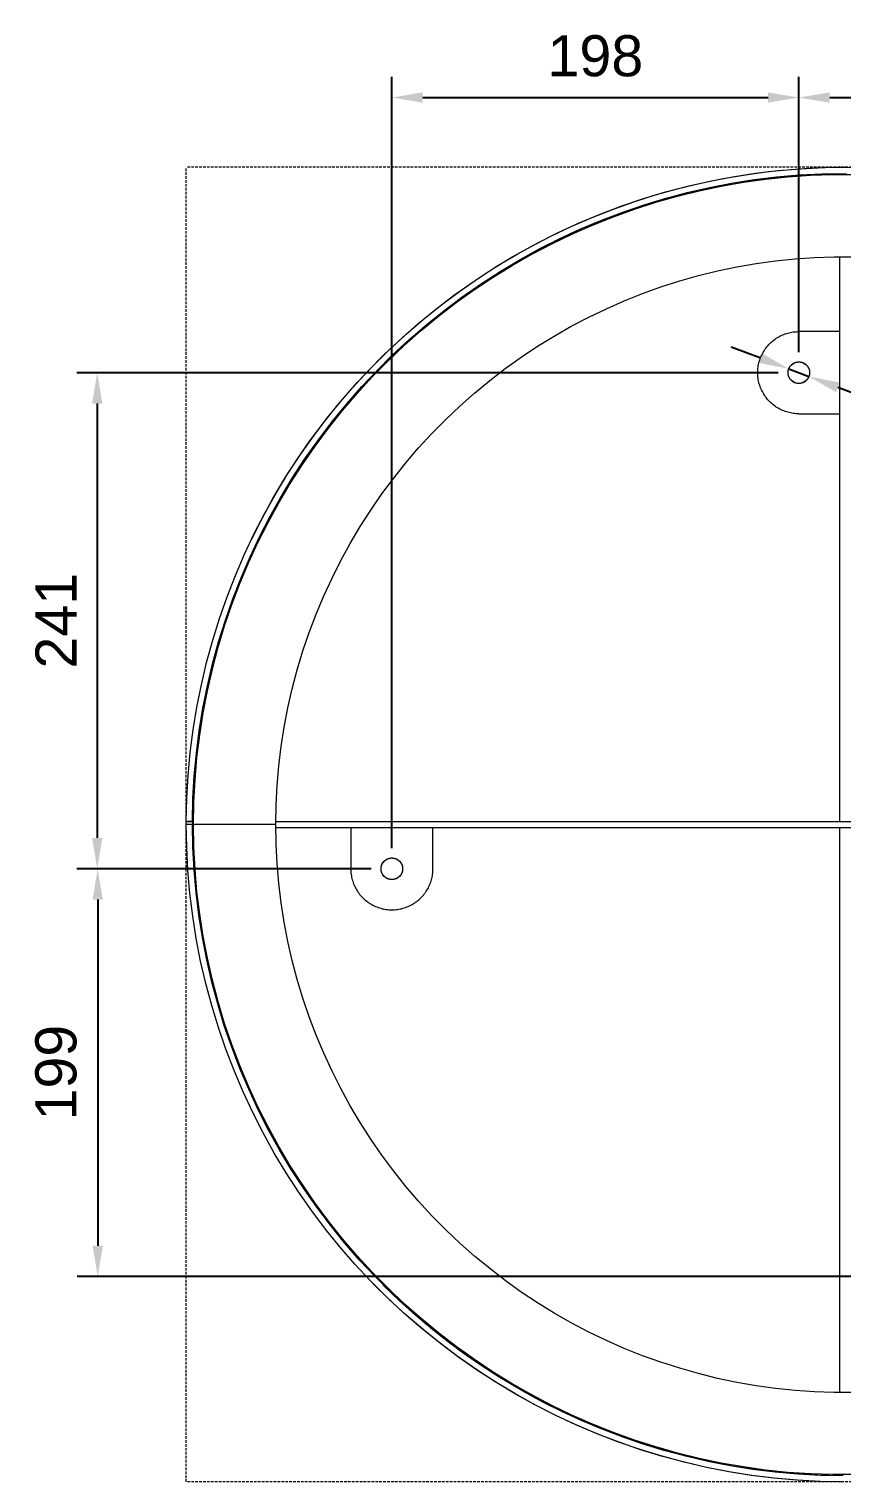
# Model space of a CAD drawing. Header units: millimetres. Extents: x -93 to 2210, y -85 to 1555.
# Drawn here: x 711 to 1106, y -85 to 622 of the extents above; entities that cross this region are included whole.
import ezdxf

# ---------------------------------------------------------------- set-up
doc = ezdxf.new("R2010")
doc.units = ezdxf.units.MM
doc.linetypes.add('HIDDEN', pattern=[1.905, 1.27, -0.635])
for name, color, linetype, lineweight in [('ZANO_R', 7, 'Continuous', 0), ('ZANO_R_przerywana', 7, 'HIDDEN', 0), ('ZANO_W', 1, 'Continuous', 0)]:
    doc.layers.add(name, color=color, linetype=linetype, lineweight=lineweight)
doc.styles.add('Arial', font='arial.ttf')
doc.styles.get("Standard").update_dxf_attribs({"font": 'ARIALUNI.TTF'})
doc.dimstyles.new('pl i ang', dxfattribs={"dimtxt": 50, "dimasz": 50, "dimexe": 1.25, "dimexo": 0.625, "dimgap": 10, "dimtad": 1, "dimtoh": 1, "dimtxsty": 'Standard', "dimcen": 2.5, "dimclrd": 1, "dimclre": 1, "dimclrt": 1, "dimadec": 0, "dimazin": 0, "dimtfac": 1, "dimtmove": 0, "dimatfit": 3, "dimfxl": 1, "dimarcsym": 1})

# ---------------------------------------------------------------- blocks, each defined once
blk = doc.blocks.new('*D390')
at = {"layer": 'ZANO_W', "color": 1, "lineweight": -2}
for p, q in [((887.01, 223.24), (887.01, 598.68)), ((1085.01, 464.73), (1085.01, 598.68)), ((902.01, 588.68), (1070.01, 588.68))]:
    blk.add_line(p, q, dxfattribs=at)
at = {"layer": 'ZANO_W', "color": 1}
for points in [[(902.01, 591.18), (902.01, 586.18), (887.01, 588.68)], [(1070.01, 586.18), (1070.01, 591.18), (1085.01, 588.68)]]:
    blk.add_solid(points, dxfattribs=at)
at = {"layer": 'ZANO_W', "color": 1, "insert": (986.01, 608.89), "char_height": 20, "attachment_point": 5, "style": 'Arial'}
blk.add_mtext('198', dxfattribs=at)
blk = doc.blocks.new('*D391')
at = {"layer": 'ZANO_W', "color": 1, "lineweight": -2}
for p, q in [((1085.01, 464.73), (1085.01, 598.68)), ((1327.01, 266.24), (1327.01, 598.68)), ((1100.01, 588.68), (1312.01, 588.68))]:
    blk.add_line(p, q, dxfattribs=at)
at = {"layer": 'ZANO_W', "color": 1}
for points in [[(1100.01, 591.18), (1100.01, 586.18), (1085.01, 588.68)], [(1312.01, 586.18), (1312.01, 591.18), (1327.01, 588.68)]]:
    blk.add_solid(points, dxfattribs=at)
at = {"layer": 'ZANO_W', "color": 1, "insert": (1206.01, 608.72), "char_height": 20, "attachment_point": 5, "style": 'Arial'}
blk.add_mtext('242', dxfattribs=at)
blk = doc.blocks.new('*D392')
at = {"layer": 'ZANO_W', "color": 1, "lineweight": -2}
for p, q in [((1075.01, 454.73), (733.68, 454.73)), ((743.68, 439.73), (743.68, 228.24)), ((877.01, 213.24), (733.68, 213.24))]:
    blk.add_line(p, q, dxfattribs=at)
at = {"layer": 'ZANO_W', "color": 1}
for points in [[(746.18, 439.73), (741.18, 439.73), (743.68, 454.73)], [(741.18, 228.24), (746.18, 228.24), (743.68, 213.24)]]:
    blk.add_solid(points, dxfattribs=at)
at = {"layer": 'ZANO_W', "color": 1, "insert": (723.64, 333.98), "char_height": 20, "attachment_point": 5, "rotation": 90, "style": 'Arial'}
blk.add_mtext('241', dxfattribs=at)
blk = doc.blocks.new('*D393')
at = {"layer": 'ZANO_W', "color": 1, "lineweight": -2}
for p, q in [((877.01, 213.24), (733.89, 213.24)), ((743.89, 198.24), (743.89, 29.73)), ((1118.01, 14.73), (733.89, 14.73))]:
    blk.add_line(p, q, dxfattribs=at)
at = {"layer": 'ZANO_W', "color": 1}
for points in [[(746.39, 198.24), (741.39, 198.24), (743.89, 213.24)], [(741.39, 29.73), (746.39, 29.73), (743.89, 14.73)]]:
    blk.add_solid(points, dxfattribs=at)
at = {"layer": 'ZANO_W', "color": 1, "insert": (723.68, 113.98), "char_height": 20, "attachment_point": 5, "rotation": 90, "style": 'Arial'}
blk.add_mtext('199', dxfattribs=at)
blk = doc.blocks.new('*D394')
at = {"layer": 'ZANO_W', "color": 1, "lineweight": -2}
for p, q in [((1066.07, 461.89), (1052.04, 467.19)), ((1080.1, 456.59), (1089.92, 452.88)), ((1183.79, 417.43), (1103.96, 447.58))]:
    blk.add_line(p, q, dxfattribs=at)
at = {"layer": 'ZANO_W', "color": 1}
for points in [[(1065.19, 459.55), (1066.95, 464.23), (1080.1, 456.59)], [(1104.84, 449.92), (1103.07, 445.24), (1089.92, 452.88)]]:
    blk.add_solid(points, dxfattribs=at)
at = {"layer": 'ZANO_W', "color": 1, "insert": (1158.23, 449.29), "char_height": 20, "attachment_point": 5, "rotation": 339.31217, "style": 'Arial'}
blk.add_mtext('∅10', dxfattribs=at)

msp = doc.modelspace()

# ---------------------------------------------------------------- linework, layer by layer
at = {"layer": 'ZANO_R'}
for p, q in [((1052.72, 550.1), (1063.75, 551.8)), ((1059.1, 551.13), (1070.09, 552.6)), ((1063.75, 551.8), (1074.84, 553.11)), ((1070.09, 552.6), (1081.13, 553.69)), ((1074.84, 553.11), (1085.96, 554.04)), ((1081.13, 553.69), (1092.2, 554.39)), ((1085.96, 554.04), (1097.11, 554.58)), ((1092.2, 554.39), (1103.29, 554.71)), ((1096.25, 551.55), (1107.3, 551.73)), ((1097.11, 554.58), (1108.26, 554.73)), ((1097.2, 551.58), (1108.25, 551.73)), ((1103.29, 554.71), (1114.38, 554.65)), ((1105.01, 554.74), (1108.01, 554.74)), ((1105.01, 554.73), (1105.01, 554.74)), ((1105.01, 551.23), (1105.01, 551.73)), ((1020.08, 542.7), (1030.88, 545.54)), ((1026.51, 544.44), (1037.3, 547.05)), ((1030.7, 542.41), (1041.47, 544.88)), ((1030.88, 545.54), (1041.76, 548.01)), ((1031.59, 542.63), (1042.37, 545.07)), ((1036.58, 543.3), (1047.27, 545.54)), ((1037.3, 547.05), (1048.16, 549.28)), ((1041.47, 544.88), (1052.32, 546.98)), ((1041.76, 548.01), (1052.72, 550.1)), ((1042.37, 545.07), (1053.23, 547.14)), ((1047.27, 545.54), (1058.04, 547.42)), ((1048.16, 549.28), (1059.1, 551.13)), ((1052.32, 546.98), (1063.24, 548.7)), ((1053.23, 547.14), (1064.16, 548.82)), ((1058.04, 547.42), (1068.86, 548.93)), ((1063.24, 548.7), (1074.21, 550.03)), ((1064.16, 548.82), (1075.14, 550.13)), ((1068.86, 548.93), (1079.73, 550.05)), ((1074.21, 550.03), (1085.22, 550.98)), ((1075.14, 550.13), (1086.16, 551.05)), ((1079.73, 550.05), (1090.63, 550.81)), ((1085.22, 550.98), (1096.25, 551.55)), ((1086.16, 551.05), (1097.2, 551.58)), ((1090.63, 550.81), (1101.55, 551.19)), ((1101.55, 551.19), (1112.47, 551.19)), ((994.8, 534.41), (1005.25, 538.12)), ((998.83, 535.89), (1009.4, 539.48)), ((1005.06, 534.36), (1015.46, 537.7)), ((1005.25, 538.12), (1015.83, 541.47)), ((1009.4, 539.48), (1020.08, 542.7)), ((1009.45, 536.35), (1020.02, 539.57)), ((1010.31, 536.63), (1020.9, 539.81)), ((1015.46, 537.7), (1025.97, 540.68)), ((1015.83, 541.47), (1026.51, 544.44)), ((1020.02, 539.57), (1030.7, 542.41)), ((1020.9, 539.81), (1031.59, 542.63)), ((1025.97, 540.68), (1036.58, 543.3)), ((978.1, 527.62), (988.4, 531.94)), ((984.48, 530.35), (994.8, 534.41)), ((984.63, 526.62), (994.78, 530.67)), ((988.4, 531.94), (998.83, 535.89)), ((988.68, 528.82), (999, 532.76)), ((989.51, 529.15), (999.85, 533.07)), ((994.78, 530.67), (1005.06, 534.36)), ((999, 532.76), (1009.45, 536.35)), ((999.85, 533.07), (1010.31, 536.63)), ((964.3, 521.15), (974.31, 525.92)), ((967.97, 522.95), (978.1, 527.62)), ((968.48, 519.86), (978.5, 524.52)), ((969.27, 520.25), (979.31, 524.88)), ((974.31, 525.92), (984.48, 530.35)), ((974.63, 522.22), (984.63, 526.62)), ((978.5, 524.52), (988.68, 528.82)), ((979.31, 524.88), (989.51, 529.15)), ((948.22, 512.56), (958, 517.92)), ((954.45, 516.03), (964.3, 521.15)), ((955.11, 512.4), (964.78, 517.48)), ((958, 517.92), (967.97, 522.95)), ((958.62, 514.86), (968.48, 519.86)), ((959.4, 515.27), (969.27, 520.25)), ((964.78, 517.48), (974.63, 522.22)), ((935.33, 504.78), (944.8, 510.57)), ((938.63, 506.85), (948.22, 512.56)), ((939.47, 503.84), (948.95, 509.52)), ((940.21, 504.3), (949.71, 509.95)), ((944.8, 510.57), (954.45, 516.03)), ((945.61, 506.99), (955.11, 512.4)), ((948.95, 509.52), (958.62, 514.86)), ((949.71, 509.95), (959.4, 515.27)), ((1073.68, 509.22), (1083.17, 510.2)), ((1083.17, 510.2), (1092.7, 510.86)), ((1092.7, 510.86), (1102.24, 511.19)), ((1102.24, 511.19), (1111.78, 511.19)), ((1105.01, 236.24), (1105.01, 511.23)), ((926.08, 498.67), (935.33, 504.78)), ((929.24, 500.81), (938.63, 506.85)), ((930.19, 497.84), (939.47, 503.84)), ((930.91, 498.32), (940.21, 504.3)), ((936.31, 501.26), (945.61, 506.99)), ((1036.21, 502.02), (1045.48, 504.3)), ((1045.48, 504.3), (1054.82, 506.26)), ((1054.82, 506.26), (1064.23, 507.9)), ((1064.23, 507.9), (1073.68, 509.22)), ((917.04, 492.24), (926.08, 498.67)), ((918.33, 488.85), (927.22, 495.21)), ((920.07, 494.45), (929.24, 500.81)), ((921.13, 491.52), (930.19, 497.84)), ((921.82, 492.02), (930.91, 498.32)), ((927.22, 495.21), (936.31, 501.26)), ((1008.96, 493.26), (1017.94, 496.5)), ((1017.94, 496.5), (1027.03, 499.41)), ((1027.03, 499.41), (1036.21, 502.02)), ((908.23, 485.5), (917.04, 492.24)), ((909.67, 482.18), (918.33, 488.85)), ((911.13, 487.78), (920.07, 494.45)), ((912.29, 484.88), (921.13, 491.52)), ((912.96, 485.4), (921.82, 492.02)), ((991.36, 485.88), (1000.09, 489.73)), ((1000.09, 489.73), (1008.96, 493.26)), ((899.66, 478.46), (908.23, 485.5)), ((901.25, 475.22), (909.67, 482.18)), ((902.42, 480.79), (911.13, 487.78)), ((903.69, 477.94), (912.29, 484.88)), ((904.34, 478.49), (912.96, 485.4)), ((974.31, 477.31), (982.76, 481.74)), ((982.76, 481.74), (991.36, 485.88)), ((891.33, 471.13), (899.66, 478.46)), ((893.07, 467.98), (901.25, 475.22)), ((893.97, 473.51), (902.42, 480.79)), ((895.34, 470.71), (903.69, 477.94)), ((895.96, 471.27), (904.34, 478.49)), ((966.01, 472.58), (974.31, 477.31)), ((1078.96, 473.8), (1079.62, 473.99)), ((1079.62, 473.99), (1080.28, 474.16)), ((1080.28, 474.16), (1080.94, 474.31)), ((1080.94, 474.31), (1081.61, 474.44)), ((1081.61, 474.44), (1082.29, 474.55)), ((1082.29, 474.55), (1082.97, 474.63)), ((1082.97, 474.63), (1083.65, 474.69)), ((1083.65, 474.69), (1084.33, 474.72)), ((1084.33, 474.72), (1085.01, 474.73)), ((1105.01, 474.73), (1085.01, 474.73)), ((883.27, 463.52), (891.33, 471.13)), ((885.15, 460.46), (893.07, 467.98)), ((885.77, 465.93), (893.97, 473.51)), ((887.24, 463.19), (895.34, 470.71)), ((887.85, 463.77), (895.96, 471.27)), ((949.94, 462.29), (957.89, 467.57)), ((957.89, 467.57), (966.01, 472.58)), ((1068.67, 466.27), (1069.08, 466.82)), ((1069.08, 466.82), (1069.5, 467.35)), ((1069.5, 467.35), (1069.94, 467.88)), ((1069.94, 467.88), (1070.39, 468.38)), ((1070.39, 468.38), (1070.87, 468.88)), ((1070.87, 468.88), (1071.36, 469.35)), ((1071.36, 469.35), (1071.87, 469.81)), ((1071.87, 469.81), (1072.39, 470.25)), ((1072.39, 470.25), (1072.93, 470.67)), ((1072.93, 470.67), (1073.48, 471.07)), ((1073.48, 471.07), (1074.04, 471.46)), ((1074.04, 471.46), (1074.62, 471.82)), ((1074.62, 471.82), (1075.21, 472.17)), ((1075.21, 472.17), (1075.81, 472.49)), ((1075.81, 472.49), (1076.42, 472.79)), ((1076.42, 472.79), (1077.04, 473.08)), ((1077.04, 473.08), (1077.67, 473.34)), ((1077.67, 473.34), (1078.31, 473.58)), ((1078.31, 473.58), (1078.96, 473.8)), ((875.48, 455.62), (883.27, 463.52)), ((877.49, 452.66), (885.15, 460.46)), ((877.84, 458.08), (885.77, 465.93)), ((879.41, 455.39), (887.24, 463.19)), ((879.99, 455.99), (887.85, 463.77)), ((942.18, 456.73), (949.94, 462.29)), ((1065.58, 459.47), (1065.75, 460.13)), ((1065.75, 460.13), (1065.95, 460.78)), ((1065.95, 460.78), (1066.17, 461.43)), ((1066.17, 461.43), (1066.41, 462.07)), ((1066.41, 462.07), (1066.67, 462.7)), ((1066.67, 462.7), (1066.95, 463.32)), ((1066.95, 463.32), (1067.25, 463.93)), ((1067.25, 463.93), (1067.58, 464.54)), ((1067.58, 464.54), (1067.92, 465.12)), ((1067.92, 465.12), (1068.29, 465.7)), ((1068.29, 465.7), (1068.67, 466.27)), ((1083.41, 459.73), (1083.58, 459.78)), ((1083.58, 459.78), (1083.76, 459.83)), ((1083.76, 459.83), (1083.93, 459.87)), ((1083.93, 459.87), (1084.11, 459.9)), ((1084.11, 459.9), (1084.29, 459.93)), ((1084.29, 459.93), (1084.47, 459.95)), ((1084.47, 459.95), (1084.65, 459.97)), ((1084.65, 459.97), (1084.83, 459.98)), ((1084.83, 459.98), (1085.01, 459.98)), ((1085.01, 459.98), (1085.19, 459.98)), ((1085.19, 459.98), (1085.37, 459.97)), ((1085.37, 459.97), (1085.55, 459.95)), ((1085.55, 459.95), (1085.73, 459.93)), ((1085.73, 459.93), (1085.91, 459.9)), ((1085.91, 459.9), (1086.09, 459.87)), ((1086.09, 459.87), (1086.27, 459.83)), ((1086.27, 459.83), (1086.44, 459.78)), ((1086.44, 459.78), (1086.62, 459.73)), ((867.96, 447.47), (875.48, 455.62)), ((870.1, 444.61), (877.49, 452.66)), ((870.19, 449.95), (877.84, 458.08)), ((871.86, 447.32), (879.41, 455.39)), ((872.41, 447.93), (879.99, 455.99)), ((934.61, 450.91), (942.18, 456.73)), ((1065.01, 454.73), (1065.02, 455.42)), ((1065.02, 454.05), (1065.01, 454.73)), ((1065.02, 455.42), (1065.06, 456.1)), ((1065.06, 453.37), (1065.02, 454.05)), ((1065.06, 456.1), (1065.12, 456.78)), ((1065.12, 452.69), (1065.06, 453.37)), ((1065.12, 456.78), (1065.2, 457.46)), ((1065.2, 452.01), (1065.12, 452.69)), ((1065.2, 457.46), (1065.3, 458.13)), ((1065.3, 458.13), (1065.43, 458.8)), ((1065.43, 458.8), (1065.58, 459.47)), ((1079.76, 454.82), (1079.77, 455)), ((1079.76, 454.64), (1079.76, 454.82)), ((1079.77, 454.46), (1079.76, 454.64)), ((1079.77, 455), (1079.78, 455.19)), ((1079.78, 454.28), (1079.77, 454.46)), ((1079.78, 455.19), (1079.8, 455.37)), ((1079.8, 454.1), (1079.78, 454.28)), ((1079.8, 455.37), (1079.82, 455.55)), ((1079.82, 453.92), (1079.8, 454.1)), ((1079.82, 455.55), (1079.86, 455.72)), ((1079.86, 453.74), (1079.82, 453.92)), ((1079.86, 455.72), (1079.89, 455.9)), ((1079.89, 453.56), (1079.86, 453.74)), ((1079.89, 455.9), (1079.94, 456.08)), ((1079.94, 453.39), (1079.89, 453.56)), ((1079.94, 456.08), (1079.99, 456.25)), ((1079.99, 453.21), (1079.94, 453.39)), ((1079.99, 456.25), (1080.04, 456.42)), ((1080.04, 453.04), (1079.99, 453.21)), ((1080.04, 456.42), (1080.1, 456.59)), ((1080.1, 452.87), (1080.04, 453.04)), ((1080.1, 456.59), (1080.17, 456.76)), ((1080.17, 452.7), (1080.1, 452.87)), ((1080.17, 456.76), (1080.24, 456.93)), ((1080.24, 452.54), (1080.17, 452.7)), ((1080.24, 456.93), (1080.32, 457.09)), ((1080.32, 457.09), (1080.41, 457.25)), ((1080.41, 457.25), (1080.5, 457.41)), ((1080.5, 457.41), (1080.59, 457.56)), ((1080.59, 457.56), (1080.69, 457.72)), ((1080.69, 457.72), (1080.8, 457.86)), ((1080.8, 457.86), (1080.91, 458.01)), ((1080.91, 458.01), (1081.02, 458.15)), ((1081.02, 458.15), (1081.14, 458.28)), ((1081.14, 458.28), (1081.27, 458.41)), ((1081.27, 458.41), (1081.4, 458.54)), ((1081.4, 458.54), (1081.53, 458.66)), ((1081.53, 458.66), (1081.67, 458.78)), ((1081.67, 458.78), (1081.81, 458.89)), ((1081.81, 458.89), (1081.96, 459)), ((1081.96, 459), (1082.1, 459.1)), ((1082.1, 459.1), (1082.26, 459.2)), ((1082.26, 459.2), (1082.41, 459.29)), ((1082.41, 459.29), (1082.57, 459.38)), ((1082.57, 459.38), (1082.73, 459.46)), ((1082.73, 459.46), (1082.9, 459.54)), ((1082.9, 459.54), (1083.07, 459.61)), ((1083.07, 459.61), (1083.23, 459.67)), ((1083.23, 459.67), (1083.41, 459.73)), ((1086.62, 459.73), (1086.79, 459.67)), ((1086.79, 459.67), (1086.96, 459.61)), ((1086.96, 459.61), (1087.12, 459.54)), ((1087.12, 459.54), (1087.29, 459.46)), ((1087.29, 459.46), (1087.45, 459.38)), ((1087.45, 459.38), (1087.61, 459.29)), ((1087.61, 459.29), (1087.77, 459.2)), ((1087.77, 459.2), (1087.92, 459.1)), ((1087.92, 459.1), (1088.07, 459)), ((1088.07, 459), (1088.21, 458.89)), ((1088.21, 458.89), (1088.36, 458.78)), ((1088.36, 458.78), (1088.49, 458.66)), ((1088.49, 458.66), (1088.63, 458.54)), ((1088.63, 458.54), (1088.76, 458.41)), ((1088.76, 458.41), (1088.88, 458.28)), ((1088.88, 458.28), (1089, 458.15)), ((1089, 458.15), (1089.12, 458.01)), ((1089.12, 458.01), (1089.23, 457.86)), ((1089.23, 457.86), (1089.33, 457.72)), ((1089.33, 457.72), (1089.43, 457.56)), ((1089.43, 457.56), (1089.53, 457.41)), ((1089.53, 457.41), (1089.62, 457.25)), ((1089.62, 457.25), (1089.7, 457.09)), ((1089.7, 457.09), (1089.78, 456.93)), ((1089.78, 456.93), (1089.85, 456.76)), ((1089.85, 452.7), (1089.78, 452.54)), ((1089.85, 456.76), (1089.92, 456.59)), ((1089.92, 452.87), (1089.85, 452.7)), ((1089.92, 456.59), (1089.98, 456.42)), ((1089.98, 453.04), (1089.92, 452.87)), ((1089.98, 456.42), (1090.04, 456.25)), ((1090.04, 453.21), (1089.98, 453.04)), ((1090.04, 456.25), (1090.09, 456.08)), ((1090.09, 453.39), (1090.04, 453.21)), ((1090.09, 456.08), (1090.13, 455.9)), ((1090.13, 453.56), (1090.09, 453.39)), ((1090.13, 455.9), (1090.17, 455.72)), ((1090.17, 453.74), (1090.13, 453.56)), ((1090.17, 455.72), (1090.2, 455.55)), ((1090.2, 453.92), (1090.17, 453.74)), ((1090.2, 455.55), (1090.22, 455.37)), ((1090.22, 454.1), (1090.2, 453.92)), ((1090.22, 455.37), (1090.24, 455.19)), ((1090.24, 454.28), (1090.22, 454.1)), ((1090.24, 455.19), (1090.25, 455)), ((1090.25, 454.46), (1090.24, 454.28)), ((1090.25, 455), (1090.26, 454.82)), ((1090.26, 454.64), (1090.25, 454.46)), ((1090.26, 454.82), (1090.26, 454.64)), ((860.73, 439.05), (867.96, 447.47)), ((862.83, 441.56), (870.19, 449.95)), ((864.59, 439), (871.86, 447.32)), ((865.12, 439.62), (872.41, 447.93)), ((927.25, 444.83), (934.61, 450.91)), ((1065.3, 451.33), (1065.2, 452.01)), ((1065.43, 450.66), (1065.3, 451.33)), ((1065.58, 450), (1065.43, 450.66)), ((1065.75, 449.34), (1065.58, 450)), ((1065.95, 448.68), (1065.75, 449.34)), ((1066.17, 448.04), (1065.95, 448.68)), ((1066.41, 447.4), (1066.17, 448.04)), ((1066.67, 446.76), (1066.41, 447.4)), ((1066.95, 446.14), (1066.67, 446.76)), ((1067.25, 445.53), (1066.95, 446.14)), ((1080.32, 452.37), (1080.24, 452.54)), ((1080.41, 452.21), (1080.32, 452.37)), ((1080.5, 452.06), (1080.41, 452.21)), ((1080.59, 451.9), (1080.5, 452.06)), ((1080.69, 451.75), (1080.59, 451.9)), ((1080.8, 451.6), (1080.69, 451.75)), ((1080.91, 451.46), (1080.8, 451.6)), ((1081.02, 451.32), (1080.91, 451.46)), ((1081.14, 451.18), (1081.02, 451.32)), ((1081.27, 451.05), (1081.14, 451.18)), ((1081.4, 450.93), (1081.27, 451.05)), ((1081.53, 450.8), (1081.4, 450.93)), ((1081.67, 450.69), (1081.53, 450.8)), ((1081.81, 450.57), (1081.67, 450.69)), ((1081.96, 450.46), (1081.81, 450.57)), ((1082.1, 450.36), (1081.96, 450.46)), ((1082.26, 450.26), (1082.1, 450.36)), ((1082.41, 450.17), (1082.26, 450.26)), ((1082.57, 450.08), (1082.41, 450.17)), ((1082.73, 450), (1082.57, 450.08)), ((1082.9, 449.93), (1082.73, 450)), ((1083.07, 449.86), (1082.9, 449.93)), ((1083.23, 449.79), (1083.07, 449.86)), ((1083.41, 449.73), (1083.23, 449.79)), ((1083.58, 449.68), (1083.41, 449.73)), ((1083.76, 449.64), (1083.58, 449.68)), ((1083.93, 449.6), (1083.76, 449.64)), ((1084.11, 449.56), (1083.93, 449.6)), ((1084.29, 449.53), (1084.11, 449.56)), ((1084.47, 449.51), (1084.29, 449.53)), ((1084.65, 449.5), (1084.47, 449.51)), ((1084.83, 449.49), (1084.65, 449.5)), ((1085.01, 449.48), (1084.83, 449.49)), ((1085.19, 449.49), (1085.01, 449.48)), ((1085.37, 449.5), (1085.19, 449.49)), ((1085.55, 449.51), (1085.37, 449.5)), ((1085.73, 449.53), (1085.55, 449.51)), ((1085.91, 449.56), (1085.73, 449.53)), ((1086.09, 449.6), (1085.91, 449.56)), ((1086.27, 449.64), (1086.09, 449.6)), ((1086.44, 449.68), (1086.27, 449.64)), ((1086.62, 449.73), (1086.44, 449.68)), ((1086.79, 449.79), (1086.62, 449.73)), ((1086.96, 449.86), (1086.79, 449.79)), ((1087.12, 449.93), (1086.96, 449.86)), ((1087.29, 450), (1087.12, 449.93)), ((1087.45, 450.08), (1087.29, 450)), ((1087.61, 450.17), (1087.45, 450.08)), ((1087.77, 450.26), (1087.61, 450.17)), ((1087.92, 450.36), (1087.77, 450.26)), ((1088.07, 450.46), (1087.92, 450.36)), ((1088.21, 450.57), (1088.07, 450.46)), ((1088.36, 450.69), (1088.21, 450.57)), ((1088.49, 450.8), (1088.36, 450.69)), ((1088.63, 450.93), (1088.49, 450.8)), ((1088.76, 451.05), (1088.63, 450.93)), ((1088.88, 451.18), (1088.76, 451.05)), ((1089, 451.32), (1088.88, 451.18)), ((1089.12, 451.46), (1089, 451.32)), ((1089.23, 451.6), (1089.12, 451.46)), ((1089.33, 451.75), (1089.23, 451.6)), ((1089.43, 451.9), (1089.33, 451.75)), ((1089.53, 452.06), (1089.43, 451.9)), ((1089.62, 452.21), (1089.53, 452.06)), ((1089.7, 452.37), (1089.62, 452.21)), ((1089.78, 452.54), (1089.7, 452.37)), ((853.8, 430.39), (860.73, 439.05)), ((855.77, 432.92), (862.83, 441.56)), ((857.62, 430.42), (864.59, 439)), ((858.13, 431.07), (865.12, 439.62)), ((863, 436.31), (870.1, 444.61)), ((920.11, 438.5), (927.25, 444.83)), ((1067.58, 444.93), (1067.25, 445.53)), ((1067.92, 444.34), (1067.58, 444.93)), ((1068.29, 443.76), (1067.92, 444.34)), ((1068.67, 443.2), (1068.29, 443.76)), ((1069.08, 442.65), (1068.67, 443.2)), ((1069.5, 442.11), (1069.08, 442.65)), ((1069.94, 441.59), (1069.5, 442.11)), ((1070.39, 441.08), (1069.94, 441.59)), ((1070.87, 440.59), (1070.39, 441.08)), ((1071.36, 440.12), (1070.87, 440.59)), ((1071.87, 439.66), (1071.36, 440.12)), ((1072.39, 439.22), (1071.87, 439.66)), ((1072.93, 438.8), (1072.39, 439.22)), ((1073.48, 438.39), (1072.93, 438.8)), ((849.01, 424.04), (855.77, 432.92)), ((856.19, 427.77), (863, 436.31)), ((906.5, 425.12), (913.19, 431.93)), ((913.19, 431.93), (920.11, 438.5)), ((1074.04, 438.01), (1073.48, 438.39)), ((1074.62, 437.64), (1074.04, 438.01)), ((1075.21, 437.3), (1074.62, 437.64)), ((1075.81, 436.98), (1075.21, 437.3)), ((1076.42, 436.67), (1075.81, 436.98)), ((1077.04, 436.39), (1076.42, 436.67)), ((1077.67, 436.13), (1077.04, 436.39)), ((1078.31, 435.89), (1077.67, 436.13)), ((1078.96, 435.67), (1078.31, 435.89)), ((1079.62, 435.47), (1078.96, 435.67)), ((1080.28, 435.3), (1079.62, 435.47)), ((1080.94, 435.15), (1080.28, 435.3)), ((1081.61, 435.02), (1080.94, 435.15)), ((1082.29, 434.92), (1081.61, 435.02)), ((1082.97, 434.84), (1082.29, 434.92)), ((1083.65, 434.78), (1082.97, 434.84)), ((1084.33, 434.74), (1083.65, 434.78)), ((1085.01, 434.73), (1084.33, 434.74)), ((1085.01, 434.73), (1105.01, 434.73)), ((847.17, 421.5), (853.8, 430.39)), ((849.68, 418.99), (856.19, 427.77)), ((850.95, 421.61), (857.62, 430.42)), ((851.43, 422.27), (858.13, 431.07)), ((900.04, 418.09), (906.5, 425.12)), ((840.85, 412.38), (847.17, 421.5)), ((842.57, 414.93), (849.01, 424.04)), ((843.47, 410), (849.68, 418.99)), ((844.59, 412.57), (850.95, 421.61)), ((845.05, 413.24), (851.43, 422.27)), ((893.84, 410.83), (900.04, 418.09)), ((834.85, 403.05), (840.85, 412.38)), ((836.44, 405.6), (842.57, 414.93)), ((838.55, 403.32), (844.59, 412.57)), ((838.98, 404), (845.05, 413.24)), ((887.89, 403.37), (893.84, 410.83)), ((830.65, 396.06), (836.44, 405.6)), ((832.84, 393.86), (838.55, 403.32)), ((833.24, 394.55), (838.98, 404)), ((837.58, 400.8), (843.47, 410)), ((882.2, 395.71), (887.89, 403.37)), ((829.18, 393.52), (834.85, 403.05)), ((832.01, 391.4), (837.58, 400.8)), ((823.85, 383.79), (829.18, 393.52)), ((825.19, 386.33), (830.65, 396.06)), ((826.76, 381.82), (832.01, 391.4)), ((827.46, 384.21), (832.84, 393.86)), ((827.84, 384.91), (833.24, 394.55)), ((876.78, 387.85), (882.2, 395.71)), ((818.85, 373.89), (823.85, 383.79)), ((820.08, 376.41), (825.19, 386.33)), ((822.42, 374.37), (827.46, 384.21)), ((822.77, 375.08), (827.84, 384.91)), ((871.63, 379.81), (876.78, 387.85)), ((815.31, 366.32), (820.08, 376.41)), ((818.05, 365.08), (822.77, 375.08)), ((821.85, 372.06), (826.76, 381.82)), ((866.76, 371.6), (871.63, 379.81)), ((817.28, 362.13), (821.85, 372.06)), ((862.18, 363.23), (866.76, 371.6)), ((810.9, 356.06), (815.31, 366.32)), ((813.06, 352.06), (817.28, 362.13)), ((813.68, 354.93), (818.05, 365.08)), ((857.89, 354.7), (862.18, 363.23)), ((806.85, 345.67), (810.9, 356.06)), ((809.67, 344.63), (813.68, 354.93)), ((853.9, 346.03), (857.89, 354.7)), ((809.18, 341.84), (813.06, 352.06)), ((803.17, 335.13), (806.85, 345.67)), ((805.66, 331.5), (809.18, 341.84)), ((806.01, 334.19), (809.67, 344.63)), ((850.21, 337.23), (853.9, 346.03)), ((799.85, 324.47), (803.17, 335.13)), ((802.73, 323.63), (806.01, 334.19)), ((846.82, 328.3), (850.21, 337.23)), ((802.5, 321.04), (805.66, 331.5)), ((843.75, 319.27), (846.82, 328.3)), ((796.91, 313.71), (799.85, 324.47)), ((799.7, 310.48), (802.5, 321.04)), ((799.81, 312.97), (802.73, 323.63)), ((840.99, 310.13), (843.75, 319.27)), ((794.34, 302.85), (796.91, 313.71)), ((797.27, 302.21), (799.81, 312.97)), ((797.27, 299.82), (799.7, 310.48)), ((838.54, 300.9), (840.99, 310.13)), ((792.16, 291.9), (794.34, 302.85)), ((795.11, 291.37), (797.27, 302.21)), ((795.21, 289.09), (797.27, 299.82)), ((836.42, 291.6), (838.54, 300.9)), ((790.35, 280.89), (792.16, 291.9)), ((793.32, 280.46), (795.11, 291.37)), ((834.62, 282.22), (836.42, 291.6)), ((793.52, 278.3), (795.21, 289.09)), ((788.94, 269.82), (790.35, 280.89)), ((791.92, 269.49), (793.32, 280.46)), ((792.2, 267.45), (793.52, 278.3)), ((833.14, 272.79), (834.62, 282.22)), ((787.91, 258.71), (788.94, 269.82)), ((790.9, 258.48), (791.92, 269.49)), ((831.99, 263.32), (833.14, 272.79)), ((791.26, 256.57), (792.2, 267.45)), ((831.17, 253.81), (831.99, 263.32)), ((787.27, 247.57), (787.91, 258.71)), ((790.26, 247.45), (790.9, 258.48)), ((790.7, 245.66), (791.26, 256.57)), ((787.01, 236.41), (787.27, 247.57)), ((830.67, 244.28), (831.17, 253.81)), ((790.01, 236.39), (790.26, 247.45)), ((790.51, 234.73), (790.7, 245.66)), ((830.51, 234.73), (830.67, 244.28)), ((787.01, 236.41), (790.01, 236.39)), ((787.01, 234.73), (787.01, 236.24)), ((787.01, 236.24), (790.01, 236.24)), ((787.2, 223.57), (787.01, 234.73)), ((790.01, 234.73), (787.01, 234.73)), ((790.01, 236.24), (790.51, 236.24)), ((790.01, 236.24), (790.01, 233.24)), ((790.2, 223.68), (790.01, 234.73)), ((830.51, 234.73), (790.51, 234.73)), ((790.7, 223.81), (790.51, 234.73)), ((830.51, 236.24), (1383.5, 236.24)), ((830.67, 225.19), (830.51, 234.73)), ((790.51, 233.24), (790.01, 233.24)), ((1383.5, 233.24), (830.51, 233.24)), ((867.01, 233.24), (867.01, 213.24)), ((907.01, 213.24), (907.01, 233.24)), ((1105.01, -41.76), (1105.01, 233.24)), ((787.79, 212.43), (787.2, 223.57)), ((790.78, 212.64), (790.2, 223.68)), ((791.26, 212.9), (790.7, 223.81)), ((831.17, 215.66), (830.67, 225.19)), ((788.76, 201.31), (787.79, 212.43)), ((791.74, 201.62), (790.78, 212.64)), ((792.2, 202.01), (791.26, 212.9)), ((831.99, 206.15), (831.17, 215.66)), ((867.01, 213.24), (867.02, 212.55)), ((867.02, 212.55), (867.05, 211.87)), ((881.76, 213.42), (881.77, 213.6)), ((881.76, 213.24), (881.76, 213.42)), ((881.76, 213.05), (881.76, 213.24)), ((881.77, 212.87), (881.76, 213.05)), ((881.77, 213.6), (881.79, 213.78)), ((881.79, 212.69), (881.77, 212.87)), ((881.79, 213.78), (881.81, 213.96)), ((881.81, 212.51), (881.79, 212.69)), ((881.81, 213.96), (881.84, 214.14)), ((881.84, 212.33), (881.81, 212.51)), ((881.84, 214.14), (881.87, 214.32)), ((881.87, 212.16), (881.84, 212.33)), ((881.87, 214.32), (881.91, 214.49)), ((881.91, 214.49), (881.96, 214.67)), ((881.96, 214.67), (882.01, 214.84)), ((882.01, 214.84), (882.07, 215.01)), ((882.07, 215.01), (882.13, 215.18)), ((882.13, 215.18), (882.2, 215.35)), ((882.2, 215.35), (882.28, 215.51)), ((882.28, 215.51), (882.36, 215.68)), ((882.36, 215.68), (882.45, 215.83)), ((882.45, 215.83), (882.54, 215.99)), ((882.54, 215.99), (882.64, 216.14)), ((882.64, 216.14), (882.74, 216.29)), ((882.74, 216.29), (882.85, 216.44)), ((882.85, 216.44), (882.96, 216.58)), ((882.96, 216.58), (883.08, 216.72)), ((883.08, 216.72), (883.2, 216.85)), ((883.2, 216.85), (883.33, 216.98)), ((883.33, 216.98), (883.46, 217.1)), ((883.46, 217.1), (883.6, 217.23)), ((883.6, 217.23), (883.73, 217.34)), ((883.73, 217.34), (883.88, 217.45)), ((883.88, 217.45), (884.03, 217.56)), ((884.03, 217.56), (884.18, 217.66)), ((884.18, 217.66), (884.33, 217.75)), ((884.33, 217.75), (884.49, 217.84)), ((884.49, 217.84), (884.65, 217.93)), ((884.65, 217.93), (884.81, 218)), ((884.81, 218), (884.98, 218.08)), ((884.98, 218.08), (885.15, 218.14)), ((885.15, 218.14), (885.32, 218.21)), ((885.32, 218.21), (885.49, 218.26)), ((885.49, 218.26), (885.66, 218.31)), ((885.66, 218.31), (885.84, 218.35)), ((885.84, 218.35), (886.02, 218.39)), ((886.02, 218.39), (886.2, 218.42)), ((886.2, 218.42), (886.38, 218.45)), ((886.38, 218.45), (886.56, 218.47)), ((886.56, 218.47), (886.74, 218.48)), ((886.74, 218.48), (886.92, 218.49)), ((886.92, 218.49), (887.1, 218.49)), ((887.1, 218.49), (887.28, 218.48)), ((887.28, 218.48), (887.46, 218.47)), ((887.46, 218.47), (887.64, 218.45)), ((887.64, 218.45), (887.82, 218.42)), ((887.82, 218.42), (888, 218.39)), ((888, 218.39), (888.18, 218.35)), ((888.18, 218.35), (888.35, 218.31)), ((888.35, 218.31), (888.53, 218.26)), ((888.53, 218.26), (888.7, 218.21)), ((888.7, 218.21), (888.87, 218.14)), ((888.87, 218.14), (889.04, 218.08)), ((889.04, 218.08), (889.2, 218)), ((889.2, 218), (889.37, 217.93)), ((889.37, 217.93), (889.53, 217.84)), ((889.53, 217.84), (889.69, 217.75)), ((889.69, 217.75), (889.84, 217.66)), ((889.84, 217.66), (889.99, 217.56)), ((889.99, 217.56), (890.14, 217.45)), ((890.14, 217.45), (890.28, 217.34)), ((890.28, 217.34), (890.42, 217.23)), ((890.42, 217.23), (890.56, 217.1)), ((890.56, 217.1), (890.69, 216.98)), ((890.69, 216.98), (890.82, 216.85)), ((890.82, 216.85), (890.94, 216.72)), ((890.94, 216.72), (891.06, 216.58)), ((891.06, 216.58), (891.17, 216.44)), ((891.17, 216.44), (891.28, 216.29)), ((891.28, 216.29), (891.38, 216.14)), ((891.38, 216.14), (891.48, 215.99)), ((891.48, 215.99), (891.57, 215.83)), ((891.57, 215.83), (891.66, 215.68)), ((891.66, 215.68), (891.74, 215.51)), ((891.74, 215.51), (891.81, 215.35)), ((891.81, 215.35), (891.88, 215.18)), ((891.88, 215.18), (891.95, 215.01)), ((891.95, 215.01), (892.01, 214.84)), ((892.01, 214.84), (892.06, 214.67)), ((892.06, 214.67), (892.11, 214.49)), ((892.11, 214.49), (892.15, 214.32)), ((892.15, 214.32), (892.18, 214.14)), ((892.18, 212.33), (892.15, 212.16)), ((892.18, 214.14), (892.21, 213.96)), ((892.21, 212.51), (892.18, 212.33)), ((892.21, 213.96), (892.23, 213.78)), ((892.23, 212.69), (892.21, 212.51)), ((892.23, 213.78), (892.25, 213.6)), ((892.25, 212.87), (892.23, 212.69)), ((892.25, 213.6), (892.25, 213.42)), ((892.25, 213.42), (892.26, 213.24)), ((892.26, 213.24), (892.25, 213.05)), ((892.25, 213.05), (892.25, 212.87)), ((906.96, 211.87), (907, 212.55)), ((907, 212.55), (907.01, 213.24)), ((833.14, 196.67), (831.99, 206.15)), ((867.05, 211.87), (867.11, 211.19)), ((867.11, 211.19), (867.19, 210.51)), ((867.19, 210.51), (867.3, 209.84)), ((867.3, 209.84), (867.43, 209.17)), ((867.43, 209.17), (867.58, 208.5)), ((867.58, 208.5), (867.75, 207.84)), ((867.75, 207.84), (867.95, 207.19)), ((867.95, 207.19), (868.16, 206.54)), ((868.16, 206.54), (868.4, 205.9)), ((868.4, 205.9), (868.66, 205.27)), ((868.66, 205.27), (868.95, 204.65)), ((881.91, 211.98), (881.87, 212.16)), ((881.96, 211.8), (881.91, 211.98)), ((882.01, 211.63), (881.96, 211.8)), ((882.07, 211.46), (882.01, 211.63)), ((882.13, 211.29), (882.07, 211.46)), ((882.2, 211.12), (882.13, 211.29)), ((882.28, 210.96), (882.2, 211.12)), ((882.36, 210.8), (882.28, 210.96)), ((882.45, 210.64), (882.36, 210.8)), ((882.54, 210.48), (882.45, 210.64)), ((882.64, 210.33), (882.54, 210.48)), ((882.74, 210.18), (882.64, 210.33)), ((882.85, 210.03), (882.74, 210.18)), ((882.96, 209.89), (882.85, 210.03)), ((883.08, 209.75), (882.96, 209.89)), ((883.2, 209.62), (883.08, 209.75)), ((883.33, 209.49), (883.2, 209.62)), ((883.46, 209.37), (883.33, 209.49)), ((883.6, 209.25), (883.46, 209.37)), ((883.73, 209.13), (883.6, 209.25)), ((883.88, 209.02), (883.73, 209.13)), ((884.03, 208.92), (883.88, 209.02)), ((884.18, 208.81), (884.03, 208.92)), ((884.33, 208.72), (884.18, 208.81)), ((884.49, 208.63), (884.33, 208.72)), ((884.65, 208.55), (884.49, 208.63)), ((884.81, 208.47), (884.65, 208.55)), ((884.98, 208.39), (884.81, 208.47)), ((885.15, 208.33), (884.98, 208.39)), ((885.32, 208.27), (885.15, 208.33)), ((885.49, 208.21), (885.32, 208.27)), ((885.66, 208.16), (885.49, 208.21)), ((885.84, 208.12), (885.66, 208.16)), ((886.02, 208.08), (885.84, 208.12)), ((886.2, 208.05), (886.02, 208.08)), ((886.38, 208.02), (886.2, 208.05)), ((886.56, 208.01), (886.38, 208.02)), ((886.74, 207.99), (886.56, 208.01)), ((886.92, 207.99), (886.74, 207.99)), ((887.1, 207.99), (886.92, 207.99)), ((887.28, 207.99), (887.1, 207.99)), ((887.46, 208.01), (887.28, 207.99)), ((887.64, 208.02), (887.46, 208.01)), ((887.82, 208.05), (887.64, 208.02)), ((888, 208.08), (887.82, 208.05)), ((888.18, 208.12), (888, 208.08)), ((888.35, 208.16), (888.18, 208.12)), ((888.53, 208.21), (888.35, 208.16)), ((888.7, 208.27), (888.53, 208.21)), ((888.87, 208.33), (888.7, 208.27)), ((889.04, 208.39), (888.87, 208.33)), ((889.2, 208.47), (889.04, 208.39)), ((889.37, 208.55), (889.2, 208.47)), ((889.53, 208.63), (889.37, 208.55)), ((889.69, 208.72), (889.53, 208.63)), ((889.84, 208.81), (889.69, 208.72)), ((889.99, 208.92), (889.84, 208.81)), ((890.14, 209.02), (889.99, 208.92)), ((890.28, 209.13), (890.14, 209.02)), ((890.42, 209.25), (890.28, 209.13)), ((890.56, 209.37), (890.42, 209.25)), ((890.69, 209.49), (890.56, 209.37)), ((890.82, 209.62), (890.69, 209.49)), ((890.94, 209.75), (890.82, 209.62)), ((891.06, 209.89), (890.94, 209.75)), ((891.17, 210.03), (891.06, 209.89)), ((891.28, 210.18), (891.17, 210.03)), ((891.38, 210.33), (891.28, 210.18)), ((891.48, 210.48), (891.38, 210.33)), ((891.57, 210.64), (891.48, 210.48)), ((891.66, 210.8), (891.57, 210.64)), ((891.74, 210.96), (891.66, 210.8)), ((891.81, 211.12), (891.74, 210.96)), ((891.88, 211.29), (891.81, 211.12)), ((891.95, 211.46), (891.88, 211.29)), ((892.01, 211.63), (891.95, 211.46)), ((892.06, 211.8), (892.01, 211.63)), ((892.11, 211.98), (892.06, 211.8)), ((892.15, 212.16), (892.11, 211.98)), ((905.07, 204.65), (905.35, 205.27)), ((905.35, 205.27), (905.61, 205.9)), ((905.61, 205.9), (905.85, 206.54)), ((905.85, 206.54), (906.07, 207.19)), ((906.07, 207.19), (906.27, 207.84)), ((906.27, 207.84), (906.44, 208.5)), ((906.44, 208.5), (906.59, 209.17)), ((906.59, 209.17), (906.72, 209.84)), ((906.72, 209.84), (906.82, 210.51)), ((906.82, 210.51), (906.9, 211.19)), ((906.9, 211.19), (906.96, 211.87)), ((790.12, 190.23), (788.76, 201.31)), ((793.09, 190.65), (791.74, 201.62)), ((793.52, 191.17), (792.2, 202.01)), ((868.95, 204.65), (869.25, 204.03)), ((869.25, 204.03), (869.57, 203.43)), ((869.57, 203.43), (869.92, 202.84)), ((869.92, 202.84), (870.28, 202.27)), ((870.28, 202.27), (870.67, 201.7)), ((870.67, 201.7), (871.07, 201.15)), ((871.07, 201.15), (871.49, 200.61)), ((871.49, 200.61), (871.93, 200.09)), ((871.93, 200.09), (872.39, 199.58)), ((872.39, 199.58), (872.87, 199.09)), ((872.87, 199.09), (873.36, 198.62)), ((873.36, 198.62), (873.86, 198.16)), ((873.86, 198.16), (874.39, 197.72)), ((899.63, 197.72), (900.15, 198.16)), ((900.15, 198.16), (900.66, 198.62)), ((900.66, 198.62), (901.15, 199.09)), ((901.15, 199.09), (901.62, 199.58)), ((901.62, 199.58), (902.08, 200.09)), ((902.08, 200.09), (902.52, 200.61)), ((902.52, 200.61), (902.94, 201.15)), ((902.94, 201.15), (903.35, 201.7)), ((903.35, 201.7), (903.73, 202.27)), ((903.73, 202.27), (904.1, 202.84)), ((904.1, 202.84), (904.44, 203.43)), ((904.44, 203.43), (904.77, 204.03)), ((904.77, 204.03), (905.07, 204.65)), ((795.21, 180.37), (793.52, 191.17)), ((834.62, 187.24), (833.14, 196.67)), ((874.39, 197.72), (874.92, 197.3)), ((874.92, 197.3), (875.47, 196.9)), ((875.47, 196.9), (876.04, 196.51)), ((876.04, 196.51), (876.62, 196.15)), ((876.62, 196.15), (877.21, 195.8)), ((877.21, 195.8), (877.81, 195.48)), ((877.81, 195.48), (878.42, 195.17)), ((878.42, 195.17), (879.04, 194.89)), ((879.04, 194.89), (879.67, 194.63)), ((879.67, 194.63), (880.31, 194.39)), ((880.31, 194.39), (880.96, 194.17)), ((880.96, 194.17), (881.61, 193.98)), ((881.61, 193.98), (882.27, 193.8)), ((882.27, 193.8), (882.94, 193.65)), ((882.94, 193.65), (883.61, 193.53)), ((883.61, 193.53), (884.28, 193.42)), ((884.28, 193.42), (884.96, 193.34)), ((884.96, 193.34), (885.64, 193.28)), ((885.64, 193.28), (886.33, 193.25)), ((886.33, 193.25), (887.01, 193.24)), ((887.01, 193.24), (887.69, 193.25)), ((887.69, 193.25), (888.37, 193.28)), ((888.37, 193.28), (889.05, 193.34)), ((889.05, 193.34), (889.73, 193.42)), ((889.73, 193.42), (890.41, 193.53)), ((890.41, 193.53), (891.08, 193.65)), ((891.08, 193.65), (891.74, 193.8)), ((891.74, 193.8), (892.4, 193.98)), ((892.4, 193.98), (893.06, 194.17)), ((893.06, 194.17), (893.71, 194.39)), ((893.71, 194.39), (894.35, 194.63)), ((894.35, 194.63), (894.98, 194.89)), ((894.98, 194.89), (895.6, 195.17)), ((895.6, 195.17), (896.21, 195.48)), ((896.21, 195.48), (896.81, 195.8)), ((896.81, 195.8), (897.4, 196.15)), ((897.4, 196.15), (897.98, 196.51)), ((897.98, 196.51), (898.54, 196.9)), ((898.54, 196.9), (899.09, 197.3)), ((899.09, 197.3), (899.63, 197.72)), ((791.86, 179.21), (790.12, 190.23)), ((794.82, 179.73), (793.09, 190.65)), ((836.42, 177.87), (834.62, 187.24)), ((793.99, 168.26), (791.86, 179.21)), ((796.92, 168.88), (794.82, 179.73)), ((797.27, 169.64), (795.21, 180.37)), ((838.54, 168.56), (836.42, 177.87)), ((796.5, 157.38), (793.99, 168.26)), ((799.41, 158.11), (796.92, 168.88)), ((799.7, 158.99), (797.27, 169.64)), ((840.99, 159.34), (838.54, 168.56)), ((799.38, 146.6), (796.5, 157.38)), ((802.27, 147.43), (799.41, 158.11)), ((802.5, 148.43), (799.7, 158.99)), ((843.75, 150.2), (840.99, 159.34)), ((846.82, 141.16), (843.75, 150.2)), ((802.64, 135.93), (799.38, 146.6)), ((805.5, 136.85), (802.27, 147.43)), ((805.66, 137.97), (802.5, 148.43)), ((806.27, 125.37), (802.64, 135.93)), ((809.09, 126.4), (805.5, 136.85)), ((809.18, 127.63), (805.66, 137.97)), ((850.21, 132.24), (846.82, 141.16)), ((813.06, 117.41), (809.18, 127.63)), ((853.9, 123.43), (850.21, 132.24)), ((810.27, 114.95), (806.27, 125.37)), ((813.05, 116.08), (809.09, 126.4)), ((857.89, 114.76), (853.9, 123.43)), ((814.63, 104.68), (810.27, 114.95)), ((817.37, 105.9), (813.05, 116.08)), ((817.28, 107.33), (813.06, 117.41)), ((862.18, 106.24), (857.89, 114.76)), ((821.85, 97.41), (817.28, 107.33)), ((866.76, 97.86), (862.18, 106.24)), ((819.34, 94.56), (814.63, 104.68)), ((822.04, 95.88), (817.37, 105.9)), ((824.4, 84.62), (819.34, 94.56)), ((826.76, 87.65), (821.85, 97.41)), ((827.05, 86.02), (822.04, 95.88)), ((871.63, 89.65), (866.76, 97.86)), ((832.01, 78.06), (826.76, 87.65)), ((832.41, 76.35), (827.05, 86.02)), ((876.78, 81.61), (871.63, 89.65)), ((829.81, 74.85), (824.4, 84.62)), ((837.58, 68.66), (832.01, 78.06)), ((882.2, 73.76), (876.78, 81.61)), ((835.55, 65.29), (829.81, 74.85)), ((838.1, 66.87), (832.41, 76.35)), ((887.89, 66.1), (882.2, 73.76)), ((841.63, 55.92), (835.55, 65.29)), ((843.47, 59.46), (837.58, 68.66)), ((844.12, 57.6), (838.1, 66.87)), ((893.84, 58.63), (887.89, 66.1)), ((849.68, 50.47), (843.47, 59.46)), ((850.45, 48.54), (844.12, 57.6)), ((900.04, 51.38), (893.84, 58.63)), ((848.02, 46.78), (841.63, 55.92)), ((856.19, 41.7), (849.68, 50.47)), ((906.5, 44.35), (900.04, 51.38)), ((854.74, 37.86), (848.02, 46.78)), ((857.1, 39.71), (850.45, 48.54)), ((913.19, 37.54), (906.5, 44.35)), ((861.75, 29.18), (854.74, 37.86)), ((863, 33.16), (856.19, 41.7)), ((864.05, 31.11), (857.1, 39.71)), ((920.11, 30.97), (913.19, 37.54)), ((869.07, 20.76), (861.75, 29.18)), ((870.1, 24.85), (863, 33.16)), ((871.3, 22.76), (864.05, 31.11)), ((927.25, 24.64), (920.11, 30.97)), ((877.49, 16.8), (870.1, 24.85)), ((878.84, 14.67), (871.3, 22.76)), ((934.61, 18.56), (927.25, 24.64)), ((876.68, 12.59), (869.07, 20.76)), ((885.15, 9.01), (877.49, 16.8)), ((886.65, 6.85), (878.84, 14.67)), ((942.18, 12.73), (934.61, 18.56)), ((884.56, 4.69), (876.68, 12.59)), ((885.68, 3.62), (877.82, 11.41)), ((890.58, 3.12), (882.86, 10.58)), ((893.07, 1.49), (885.15, 9.01)), ((949.94, 7.18), (942.18, 12.73)), ((957.89, 1.89), (949.94, 7.18)), ((892.72, -2.92), (884.56, 4.69)), ((893.8, -3.89), (885.68, 3.62)), ((894.73, -0.7), (886.65, 6.85)), ((898.54, -4.08), (890.58, 3.12)), ((901.25, -5.76), (893.07, 1.49)), ((966.01, -3.12), (957.89, 1.89)), ((901.14, -10.25), (892.72, -2.92)), ((902.17, -11.12), (893.8, -3.89)), ((903.07, -7.95), (894.73, -0.7)), ((906.75, -11), (898.54, -4.08)), ((909.67, -12.72), (901.25, -5.76)), ((974.31, -7.84), (966.01, -3.12)), ((909.81, -17.28), (901.14, -10.25)), ((910.79, -18.05), (902.17, -11.12)), ((911.65, -14.92), (903.07, -7.95)), ((915.19, -17.64), (906.75, -11)), ((918.33, -19.38), (909.67, -12.72)), ((982.76, -12.28), (974.31, -7.84)), ((991.36, -16.42), (982.76, -12.28)), ((918.71, -24), (909.81, -17.28)), ((919.65, -24.68), (910.79, -18.05)), ((920.48, -21.58), (911.65, -14.92)), ((923.85, -24), (915.19, -17.64)), ((927.22, -25.74), (918.33, -19.38)), ((1000.09, -20.26), (991.36, -16.42)), ((1008.96, -23.8), (1000.09, -20.26)), ((927.85, -30.41), (918.71, -24)), ((928.72, -31), (919.65, -24.68)), ((929.53, -27.93), (920.48, -21.58)), ((932.71, -30.05), (923.85, -24)), ((936.31, -31.79), (927.22, -25.74)), ((938.8, -33.96), (929.53, -27.93)), ((1017.94, -27.03), (1008.96, -23.8)), ((1027.03, -29.95), (1017.94, -27.03)), ((937.21, -36.5), (927.85, -30.41)), ((938.01, -37), (928.72, -31)), ((941.78, -35.8), (932.71, -30.05)), ((945.61, -37.52), (936.31, -31.79)), ((948.27, -39.66), (938.8, -33.96)), ((1036.21, -32.55), (1027.03, -29.95)), ((1045.48, -34.83), (1036.21, -32.55)), ((1054.82, -36.8), (1045.48, -34.83)), ((946.77, -42.26), (937.21, -36.5)), ((947.51, -42.68), (938.01, -37)), ((951.04, -41.24), (941.78, -35.8)), ((955.11, -42.93), (945.61, -37.52)), ((956.52, -47.67), (946.77, -42.26)), ((957.93, -45.03), (948.27, -39.66)), ((960.47, -46.37), (951.04, -41.24)), ((1064.23, -38.44), (1054.82, -36.8)), ((1073.68, -39.75), (1064.23, -38.44)), ((1083.17, -40.74), (1073.68, -39.75)), ((1092.7, -41.4), (1083.17, -40.74)), ((1102.24, -41.73), (1092.7, -41.4)), ((1111.78, -41.73), (1102.24, -41.73)), ((957.19, -48.03), (947.51, -42.68)), ((964.78, -48.01), (955.11, -42.93)), ((966.46, -52.75), (956.52, -47.67)), ((967.05, -53.04), (957.19, -48.03)), ((967.78, -50.06), (957.93, -45.03)), ((970.08, -51.17), (960.47, -46.37)), ((974.63, -52.75), (964.78, -48.01)), ((976.57, -57.48), (966.46, -52.75)), ((977.08, -57.7), (967.05, -53.04)), ((977.79, -54.74), (967.78, -50.06)), ((979.84, -55.64), (970.08, -51.17)), ((984.63, -57.15), (974.63, -52.75)), ((987.97, -59.07), (977.79, -54.74)), ((989.75, -59.78), (979.84, -55.64)), ((986.84, -61.85), (976.57, -57.48)), ((987.27, -62.02), (977.08, -57.7)), ((994.78, -61.2), (984.63, -57.15)), ((997.26, -65.86), (986.84, -61.85)), ((997.59, -65.98), (987.27, -62.02)), ((998.28, -63.04), (987.97, -59.07)), ((999.79, -63.58), (989.75, -59.78)), ((1005.06, -64.9), (994.78, -61.2)), ((1008.73, -66.65), (998.28, -63.04)), ((1009.95, -67.04), (999.79, -63.58)), ((1007.8, -69.5), (997.26, -65.86)), ((1008.05, -69.58), (997.59, -65.98)), ((1015.46, -68.24), (1005.06, -64.9)), ((1018.47, -72.78), (1007.8, -69.5)), ((1018.63, -72.82), (1008.05, -69.58)), ((1019.3, -69.89), (1008.73, -66.65)), ((1020.23, -70.16), (1009.95, -67.04)), ((1025.97, -71.22), (1015.46, -68.24)), ((1029.98, -72.77), (1019.3, -69.89)), ((1030.61, -72.92), (1020.23, -70.16)), ((1029.25, -75.68), (1018.47, -72.78)), ((1029.31, -75.69), (1018.63, -72.82)), ((1036.58, -73.83), (1025.97, -71.22)), ((1040.12, -78.2), (1029.25, -75.68)), ((1040.08, -78.19), (1029.31, -75.69)), ((1040.75, -75.26), (1029.98, -72.77)), ((1041.07, -75.33), (1030.61, -72.92)), ((1047.27, -76.08), (1036.58, -73.83)), ((1051.6, -77.39), (1040.75, -75.26)), ((1051.61, -77.39), (1041.07, -75.33)), ((1058.04, -77.96), (1047.27, -76.08)), ((1062.52, -79.13), (1051.6, -77.39)), ((1062.21, -79.09), (1051.61, -77.39)), ((1050.94, -80.32), (1040.08, -78.19)), ((1051.07, -80.34), (1040.12, -78.2)), ((1061.86, -82.07), (1050.94, -80.32)), ((1062.09, -82.1), (1051.07, -80.34)), ((1068.86, -79.46), (1058.04, -77.96)), ((1072.84, -83.44), (1061.86, -82.07)), ((1073.17, -83.47), (1062.09, -82.1)), ((1072.86, -80.42), (1062.21, -79.09)), ((1073.49, -80.49), (1062.52, -79.13)), ((1079.73, -80.59), (1068.86, -79.46)), ((1083.85, -84.43), (1072.84, -83.44)), ((1083.56, -81.4), (1072.86, -80.42)), ((1084.29, -84.46), (1073.17, -83.47)), ((1084.5, -81.47), (1073.49, -80.49)), ((1090.63, -81.34), (1079.73, -80.59)), ((1094.28, -82.01), (1083.56, -81.4)), ((1094.9, -85.04), (1083.85, -84.43)), ((1095.43, -85.06), (1084.29, -84.46)), ((1095.54, -82.06), (1084.5, -81.47)), ((1101.55, -81.72), (1090.63, -81.34)), ((1105.01, -82.26), (1094.28, -82.01)), ((1106.59, -82.27), (1095.54, -82.06)), ((1112.47, -81.72), (1101.55, -81.72)), ((1105.01, -82.26), (1105.01, -81.76)), ((1105.96, -85.27), (1094.9, -85.04)), ((1106.59, -85.27), (1095.43, -85.06)), ((1105.96, -85.26), (1105.01, -85.26)), ((1105.01, -85.26), (1105.01, -85.26))]:
    msp.add_line(p, q, dxfattribs=at)
for centre in [(1085.01, 454.73), (887.01, 213.24)]:
    msp.add_circle(centre, 5.25, dxfattribs=at)
at = {"layer": 'ZANO_R_przerywana'}
for points in [[(787.01, -85.26), (787.01, 554.74)], [(1427.01, 554.74), (787.01, 554.74)], [(1427.01, -85.26), (787.01, -85.26)]]:
    msp.add_lwpolyline(points, dxfattribs=at)

# ---------------------------------------------------------------- dimensions: what is measured, and where the dimension line sits
at = {"layer": 'ZANO_W'}
for base, p1, p2, picture, middle in [((1085.01, 588.68), (887.01, 213.24), (1085.01, 454.73), '*D390', (986.01, 608.89)), ((1327.01, 588.68), (1085.01, 454.73), (1327.01, 256.24), '*D391', (1206.01, 608.72))]:
    dim = msp.add_linear_dim(base=base, p1=p1, p2=p2, dimstyle='pl i ang', override={"dimtxt": 20, "dimasz": 15, "dimexe": 10, "dimexo": 10, "dimtoh": 0, "dimdec": 0, "dimtxsty": 'Arial', "dimtdec": 0, "dimtmove": 1}, dxfattribs=at)
    dim.commit()
    dim.dimension.update_dxf_attribs({"geometry": picture, "text_midpoint": middle})
dim = msp.add_diameter_dim_2p(p1=(1080.1, 456.59), p2=(1089.92, 452.88), dimstyle='pl i ang', override={"dimtxt": 20, "dimasz": 15, "dimexe": 10, "dimexo": 10, "dimtoh": 0, "dimdec": 0, "dimtxsty": 'Arial', "dimtdec": 0, "dimtmove": 1}, dxfattribs=at)
dim.commit()
dim.dimension.update_dxf_attribs({"geometry": '*D394', "text_midpoint": (1158.23, 449.29)})
for base, p1, p2, picture, middle in [((743.68, 213.24), (1085.01, 454.73), (887.01, 213.24), '*D392', (723.64, 333.98)), ((743.89, 14.73), (887.01, 213.24), (1128.01, 14.73), '*D393', (723.68, 113.98))]:
    dim = msp.add_linear_dim(base=base, p1=p1, p2=p2, angle=90, dimstyle='pl i ang', override={"dimtxt": 20, "dimasz": 15, "dimexe": 10, "dimexo": 10, "dimtoh": 0, "dimdec": 0, "dimtxsty": 'Arial', "dimtdec": 0, "dimtmove": 1}, dxfattribs=at)
    dim.commit()
    dim.dimension.update_dxf_attribs({"geometry": picture, "text_midpoint": middle})

doc.saveas('drawing.dxf')
